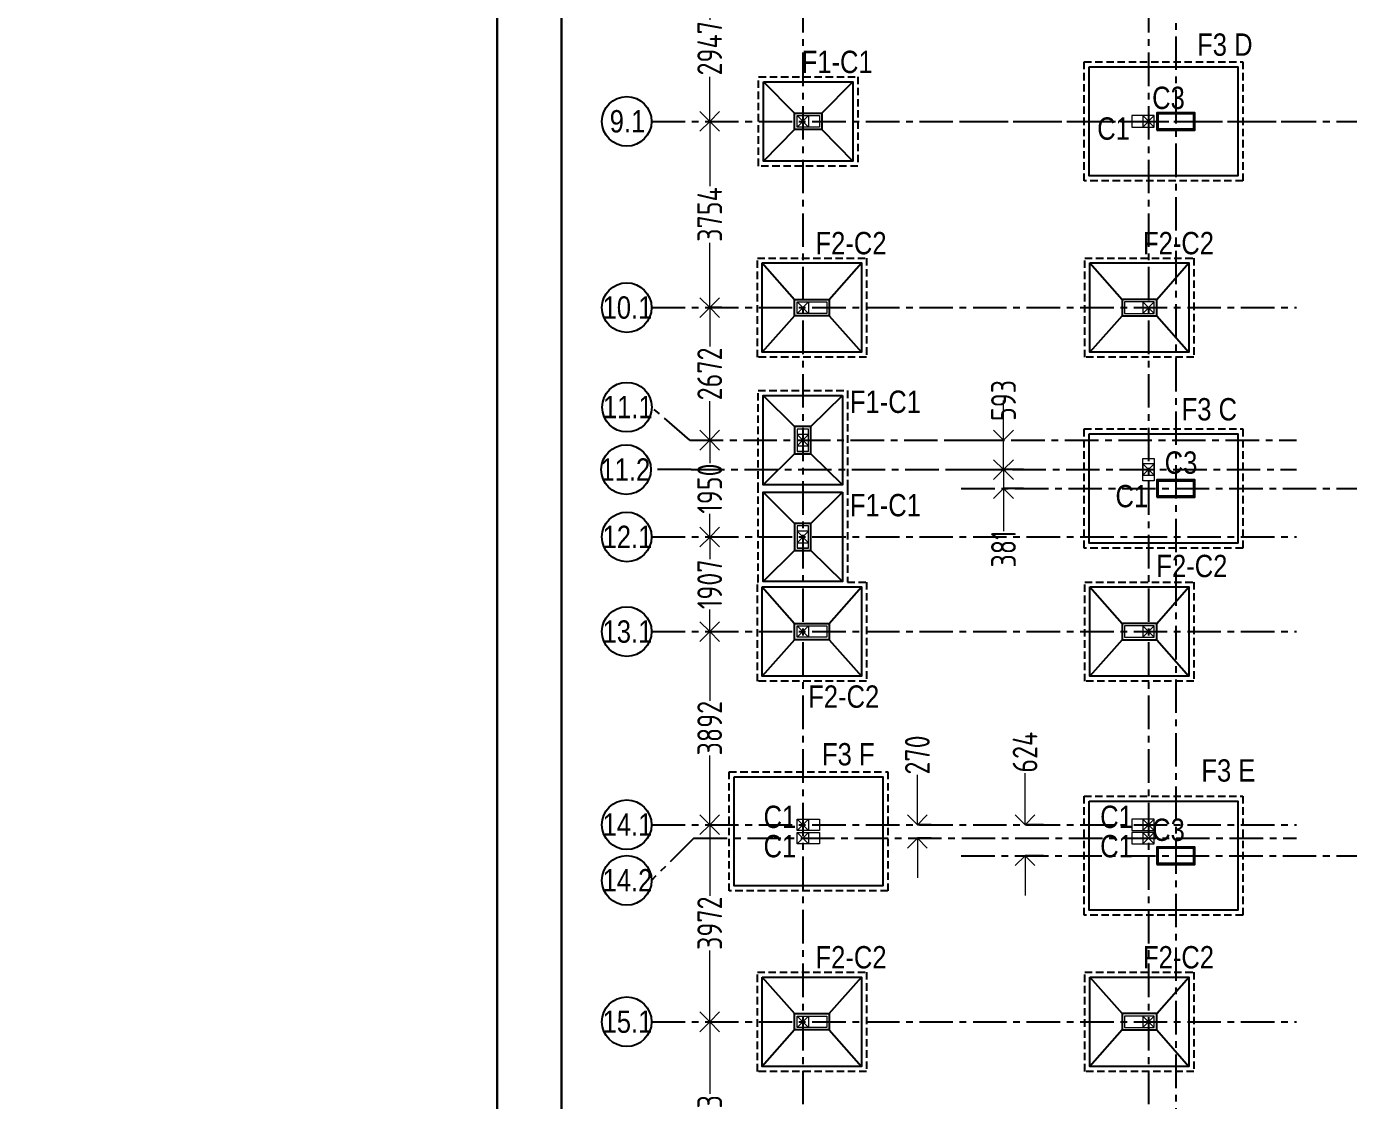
# Model space of a CAD drawing. Header units: inches. Extents: x -605 to 2991212, y -2872845 to 0.
# Drawn here: x 2254649 to 2281298, y -2431942 to -2410294 of the extents above; entities that cross this region are included whole.
import ezdxf
from ezdxf import colors
from ezdxf.entities.mleader import LeaderData, LeaderLine
from ezdxf.math import Vec2, Vec3

# ---------------------------------------------------------------- set-up
doc = ezdxf.new("R2010")
doc.units = ezdxf.units.IN
doc.header["$LTSCALE"] = 600
doc.header["$MEASUREMENT"] = 0
doc.linetypes.add('CENTER', pattern=[2, 1.25, -0.25, 0.25, -0.25])
doc.linetypes.add('DASHED2', pattern=[0.375, 0.25, -0.125])
for name, color, linetype, lineweight in [('PV_MASONRY', 10, 'Continuous', 0), ('PV_TEXT_ROMANS', 7, 'Continuous', 0), ('rDIMension', 1, 'Continuous', 18), ('rRCC 2', 40, 'Continuous', 15), ('rSHEET', 2, 'Continuous', 30)]:
    doc.layers.add(name, color=color, linetype=linetype, lineweight=lineweight)
doc.layers.add('SnT-CENTER2', color=8, linetype='CENTER')
doc.styles.add('DIM', font='geniso.shx', dxfattribs={"width": 0.85})
doc.styles.add('J.P', font='ARIALN.TTF')
doc.styles.add('TEXT3', font='geniso.shx')
doc.dimstyles.new('ST-100', dxfattribs={"dimscale": 100, "dimtxt": 2.5, "dimasz": 2, "dimexe": 0.18, "dimexo": 0.0625, "dimgap": 0.2, "dimtad": 0, "dimdec": 0, "dimzin": 0, "dimdsep": 46, "dimtxsty": 'DIM', "dimblk": 'OPEN90', "dimcen": 0.09, "dimclrd": 256, "dimclrt": 7, "dimadec": 0, "dimazin": 0, "dimtfac": 1, "dimtdec": 0, "dimtofl": 0, "dimtmove": 0, "dimatfit": 3, "dimldrblk": 'OPEN90', "dimfxl": 1, "dimtolj": 1, "dimtzin": 0, "dimlwd": -1, "dimarcsym": 0})

# ---------------------------------------------------------------- blocks, each defined once
blk = doc.blocks.new('_Open90')
at = {"color": 0, "linetype": 'ByBlock', "lineweight": -2}
for p, q in [((0, 0), (-1, 0)), ((-0.5, 0.5), (0, 0)), ((0, 0), (-0.5, -0.5))]:
    blk.add_line(p, q, dxfattribs=at)
blk = doc.blocks.new('*D675')
at = {"layer": 'Defpoints', "color": 0, "linetype": 'ByBlock'}
for p in [(2268421, -2409260), (2268421, -2412207), (2268421, -2412207)]:
    blk.add_point(p, dxfattribs=at)
at = {"layer": 'rDIMension', "color": 0, "linetype": 'ByBlock', "lineweight": -2}
for p, q in [((2268421, -2409260), (2268421, -2409260)), ((2268421, -2412207), (2268421, -2412207))]:
    blk.add_line(p, q, dxfattribs=at)
at = {"layer": 'rDIMension'}
for p, q in [((2268421, -2409660), (2268421, -2410160)), ((2268421, -2411807), (2268421, -2411306))]:
    blk.add_line(p, q, dxfattribs=at)
at = {"layer": 'rDIMension', "linetype": 'ByBlock', "xscale": 400, "yscale": 400, "zscale": 400}
for p, rotation in [((2268421, -2409260), 90), ((2268421, -2412207), 270)]:
    blk.add_blockref('_Open90', p, dxfattribs=dict(at, rotation=rotation))
at = {"layer": 'rDIMension', "color": 7, "linetype": 'ByBlock', "insert": (2268421, -2410733), "char_height": 500, "attachment_point": 5, "rotation": 90, "style": 'DIM'}
blk.add_mtext('\\A1;2947', dxfattribs=at)
blk = doc.blocks.new('*D676')
at = {"layer": 'Defpoints', "color": 0, "linetype": 'ByBlock'}
for p in [(2268421, -2412207), (2268421, -2415961), (2268668, -2415961)]:
    blk.add_point(p, dxfattribs=at)
at = {"layer": 'rDIMension', "color": 0, "linetype": 'ByBlock', "lineweight": -2}
for p, q in [((2268421, -2412207), (2268421, -2412207)), ((2268668, -2415961), (2268421, -2415961))]:
    blk.add_line(p, q, dxfattribs=at)
at = {"layer": 'rDIMension'}
for p, q in [((2268421, -2412607), (2268421, -2413511)), ((2268421, -2415561), (2268421, -2414656))]:
    blk.add_line(p, q, dxfattribs=at)
at = {"layer": 'rDIMension', "linetype": 'ByBlock', "xscale": 400, "yscale": 400, "zscale": 400}
for p, rotation in [((2268421, -2412207), 90), ((2268421, -2415961), 270)]:
    blk.add_blockref('_Open90', p, dxfattribs=dict(at, rotation=rotation))
at = {"layer": 'rDIMension', "color": 7, "linetype": 'ByBlock', "insert": (2268421, -2414084), "char_height": 500, "attachment_point": 5, "rotation": 90, "style": 'DIM'}
blk.add_mtext('\\A1;3754', dxfattribs=at)
blk = doc.blocks.new('*D677')
at = {"layer": 'Defpoints', "color": 0, "linetype": 'ByBlock'}
for p in [(2268668, -2415961), (2268421, -2418633), (2268421, -2418633)]:
    blk.add_point(p, dxfattribs=at)
at = {"layer": 'rDIMension', "color": 0, "linetype": 'ByBlock', "lineweight": -2}
for p, q in [((2268668, -2415961), (2268421, -2415961)), ((2268421, -2418633), (2268421, -2418633))]:
    blk.add_line(p, q, dxfattribs=at)
at = {"layer": 'rDIMension'}
for p, q in [((2268421, -2416361), (2268421, -2416746)), ((2268421, -2418233), (2268421, -2417848))]:
    blk.add_line(p, q, dxfattribs=at)
at = {"layer": 'rDIMension', "linetype": 'ByBlock', "xscale": 400, "yscale": 400, "zscale": 400}
for p, rotation in [((2268421, -2415961), 90), ((2268421, -2418633), 270)]:
    blk.add_blockref('_Open90', p, dxfattribs=dict(at, rotation=rotation))
at = {"layer": 'rDIMension', "color": 7, "linetype": 'ByBlock', "insert": (2268421, -2417297), "char_height": 500, "attachment_point": 5, "rotation": 90, "style": 'DIM'}
blk.add_mtext('\\A1;2672', dxfattribs=at)
blk = doc.blocks.new('*D678')
at = {"layer": 'Defpoints', "color": 0, "linetype": 'ByBlock'}
for p in [(2268421, -2418633), (2268421, -2420584), (2268421, -2420584)]:
    blk.add_point(p, dxfattribs=at)
at = {"layer": 'rDIMension', "color": 0, "linetype": 'ByBlock', "lineweight": -2}
for p, q in [((2268421, -2418633), (2268421, -2418633)), ((2268421, -2420584), (2268421, -2420584))]:
    blk.add_line(p, q, dxfattribs=at)
at = {"layer": 'rDIMension'}
for p, q in [((2268421, -2419033), (2268421, -2419099)), ((2268421, -2420184), (2268421, -2420118))]:
    blk.add_line(p, q, dxfattribs=at)
at = {"layer": 'rDIMension', "linetype": 'ByBlock', "xscale": 400, "yscale": 400, "zscale": 400}
for p, rotation in [((2268421, -2418633), 90), ((2268421, -2420584), 270)]:
    blk.add_blockref('_Open90', p, dxfattribs=dict(at, rotation=rotation))
at = {"layer": 'rDIMension', "color": 7, "linetype": 'ByBlock', "insert": (2268421, -2419608), "char_height": 500, "attachment_point": 5, "rotation": 90, "style": 'DIM'}
blk.add_mtext('\\A1;1950', dxfattribs=at)
blk = doc.blocks.new('*D679')
at = {"layer": 'Defpoints', "color": 0, "linetype": 'ByBlock'}
for p in [(2268421, -2420584), (2268421, -2422491), (2268421, -2422491)]:
    blk.add_point(p, dxfattribs=at)
at = {"layer": 'rDIMension', "color": 0, "linetype": 'ByBlock', "lineweight": -2}
for p, q in [((2268421, -2420584), (2268421, -2420584)), ((2268421, -2422491), (2268421, -2422491))]:
    blk.add_line(p, q, dxfattribs=at)
at = {"layer": 'rDIMension'}
for p, q in [((2268421, -2420984), (2268421, -2421028)), ((2268421, -2422091), (2268421, -2422047))]:
    blk.add_line(p, q, dxfattribs=at)
at = {"layer": 'rDIMension', "linetype": 'ByBlock', "xscale": 400, "yscale": 400, "zscale": 400}
for p, rotation in [((2268421, -2420584), 90), ((2268421, -2422491), 270)]:
    blk.add_blockref('_Open90', p, dxfattribs=dict(at, rotation=rotation))
at = {"layer": 'rDIMension', "color": 7, "linetype": 'ByBlock', "insert": (2268421, -2421537), "char_height": 500, "attachment_point": 5, "rotation": 90, "style": 'DIM'}
blk.add_mtext('\\A1;1907', dxfattribs=at)
blk = doc.blocks.new('*D680')
at = {"layer": 'Defpoints', "color": 0, "linetype": 'ByBlock'}
for p in [(2268421, -2422491), (2268421, -2426382), (2268421, -2426382)]:
    blk.add_point(p, dxfattribs=at)
at = {"layer": 'rDIMension', "color": 0, "linetype": 'ByBlock', "lineweight": -2}
for p, q in [((2268421, -2422491), (2268421, -2422491)), ((2268421, -2426382), (2268421, -2426382))]:
    blk.add_line(p, q, dxfattribs=at)
at = {"layer": 'rDIMension'}
for p, q in [((2268421, -2422891), (2268421, -2423885)), ((2268421, -2425982), (2268421, -2424989))]:
    blk.add_line(p, q, dxfattribs=at)
at = {"layer": 'rDIMension', "linetype": 'ByBlock', "xscale": 400, "yscale": 400, "zscale": 400}
for p, rotation in [((2268421, -2422491), 90), ((2268421, -2426382), 270)]:
    blk.add_blockref('_Open90', p, dxfattribs=dict(at, rotation=rotation))
at = {"layer": 'rDIMension', "color": 7, "linetype": 'ByBlock', "insert": (2268421, -2424437), "char_height": 500, "attachment_point": 5, "rotation": 90, "style": 'DIM'}
blk.add_mtext('\\A1;3892', dxfattribs=at)
blk = doc.blocks.new('*D681')
at = {"layer": 'Defpoints', "color": 0, "linetype": 'ByBlock'}
for p in [(2268421, -2426382), (2268421, -2430354), (2268421, -2430354)]:
    blk.add_point(p, dxfattribs=at)
at = {"layer": 'rDIMension', "color": 0, "linetype": 'ByBlock', "lineweight": -2}
for p, q in [((2268421, -2426382), (2268421, -2426382)), ((2268421, -2430354), (2268421, -2430354))]:
    blk.add_line(p, q, dxfattribs=at)
at = {"layer": 'rDIMension'}
for p, q in [((2268421, -2426782), (2268421, -2427816)), ((2268421, -2429954), (2268421, -2428920))]:
    blk.add_line(p, q, dxfattribs=at)
at = {"layer": 'rDIMension', "linetype": 'ByBlock', "xscale": 400, "yscale": 400, "zscale": 400}
for p, rotation in [((2268421, -2426382), 90), ((2268421, -2430354), 270)]:
    blk.add_blockref('_Open90', p, dxfattribs=dict(at, rotation=rotation))
at = {"layer": 'rDIMension', "color": 7, "linetype": 'ByBlock', "insert": (2268421, -2428368), "char_height": 500, "attachment_point": 5, "rotation": 90, "style": 'DIM'}
blk.add_mtext('\\A1;3972', dxfattribs=at)
blk = doc.blocks.new('*D682')
at = {"layer": 'Defpoints', "color": 0, "linetype": 'ByBlock'}
for p in [(2268421, -2430354), (2268421, -2434407), (2268421, -2434407)]:
    blk.add_point(p, dxfattribs=at)
at = {"layer": 'rDIMension', "color": 0, "linetype": 'ByBlock', "lineweight": -2}
for p, q in [((2268421, -2430354), (2268421, -2430354)), ((2268421, -2434407), (2268421, -2434407))]:
    blk.add_line(p, q, dxfattribs=at)
at = {"layer": 'rDIMension'}
for p, q in [((2268421, -2430754), (2268421, -2431808)), ((2268421, -2434007), (2268421, -2432953))]:
    blk.add_line(p, q, dxfattribs=at)
at = {"layer": 'rDIMension', "linetype": 'ByBlock', "xscale": 400, "yscale": 400, "zscale": 400}
for p, rotation in [((2268421, -2430354), 90), ((2268421, -2434407), 270)]:
    blk.add_blockref('_Open90', p, dxfattribs=dict(at, rotation=rotation))
at = {"layer": 'rDIMension', "color": 7, "linetype": 'ByBlock', "insert": (2268421, -2432380), "char_height": 500, "attachment_point": 5, "rotation": 90, "style": 'DIM'}
blk.add_mtext('\\A1;4053', dxfattribs=at)
blk = doc.blocks.new('*D756')
at = {"layer": 'Defpoints', "color": 0, "linetype": 'ByBlock'}
for p in [(2274777, -2426382), (2275147, -2426382), (2275147, -2427007)]:
    blk.add_point(p, dxfattribs=at)
at = {"layer": 'rDIMension'}
for p, q in [((2274777, -2426382), (2274777, -2425345)), ((2274777, -2425982), (2274777, -2425582)), ((2274777, -2427407), (2274777, -2427807))]:
    blk.add_line(p, q, dxfattribs=at)
at = {"layer": 'rDIMension', "color": 0, "linetype": 'ByBlock', "lineweight": -2}
for p, q in [((2275147, -2426382), (2274777, -2426382)), ((2275147, -2427007), (2274777, -2427007))]:
    blk.add_line(p, q, dxfattribs=at)
at = {"layer": 'rDIMension', "linetype": 'ByBlock', "xscale": 400, "yscale": 400, "zscale": 400}
for p, rotation in [((2274777, -2426382), 270), ((2274777, -2427007), 90)]:
    blk.add_blockref('_Open90', p, dxfattribs=dict(at, rotation=rotation))
at = {"layer": 'rDIMension', "color": 7, "linetype": 'ByBlock', "insert": (2274777, -2424921), "char_height": 500, "attachment_point": 5, "rotation": 90, "style": 'DIM'}
blk.add_mtext('\\A1;624', dxfattribs=at)
blk = doc.blocks.new('*D757')
at = {"layer": 'Defpoints', "color": 0, "linetype": 'ByBlock'}
for p in [(2274743, -2419226), (2274343, -2419607), (2274743, -2419607)]:
    blk.add_point(p, dxfattribs=at)
at = {"layer": 'rDIMension'}
for p, q in [((2274343, -2418826), (2274343, -2418426)), ((2274343, -2419607), (2274343, -2420465)), ((2274343, -2420007), (2274343, -2420407))]:
    blk.add_line(p, q, dxfattribs=at)
at = {"layer": 'rDIMension', "color": 0, "linetype": 'ByBlock', "lineweight": -2}
for p, q in [((2274743, -2419226), (2274343, -2419226)), ((2274743, -2419607), (2274343, -2419607))]:
    blk.add_line(p, q, dxfattribs=at)
at = {"layer": 'rDIMension', "linetype": 'ByBlock', "xscale": 400, "yscale": 400, "zscale": 400}
for p, rotation in [((2274343, -2419226), 270), ((2274343, -2419607), 90)]:
    blk.add_blockref('_Open90', p, dxfattribs=dict(at, rotation=rotation))
at = {"layer": 'rDIMension', "color": 7, "linetype": 'ByBlock', "insert": (2274343, -2420825), "char_height": 500, "attachment_point": 5, "rotation": 90, "style": 'DIM'}
blk.add_mtext('\\A1;381', dxfattribs=at)
blk = doc.blocks.new('*D771')
at = {"layer": 'Defpoints', "color": 0, "linetype": 'ByBlock'}
for p in [(2272607, -2426382), (2272885, -2426382), (2272885, -2426652)]:
    blk.add_point(p, dxfattribs=at)
at = {"layer": 'rDIMension'}
for p, q in [((2272607, -2426382), (2272607, -2425380)), ((2272607, -2425982), (2272607, -2425582)), ((2272607, -2427052), (2272607, -2427452))]:
    blk.add_line(p, q, dxfattribs=at)
at = {"layer": 'rDIMension', "color": 0, "linetype": 'ByBlock', "lineweight": -2}
for p, q in [((2272885, -2426382), (2272607, -2426382)), ((2272885, -2426652), (2272607, -2426652))]:
    blk.add_line(p, q, dxfattribs=at)
at = {"layer": 'rDIMension', "linetype": 'ByBlock', "xscale": 400, "yscale": 400, "zscale": 400}
for p, rotation in [((2272607, -2426382), 270), ((2272607, -2426652), 90)]:
    blk.add_blockref('_Open90', p, dxfattribs=dict(at, rotation=rotation))
at = {"layer": 'rDIMension', "color": 7, "linetype": 'ByBlock', "insert": (2272607, -2424977), "char_height": 500, "attachment_point": 5, "rotation": 90, "style": 'DIM'}
blk.add_mtext('\\A1;270', dxfattribs=at)
blk = doc.blocks.new('*D873')
at = {"layer": 'Defpoints', "color": 0, "linetype": 'ByBlock'}
for p in [(2273227, -2418633), (2273227, -2419226), (2274343, -2419226)]:
    blk.add_point(p, dxfattribs=at)
at = {"layer": 'rDIMension'}
for p, q in [((2274343, -2418233), (2274343, -2417833)), ((2274343, -2419626), (2274343, -2420026))]:
    blk.add_line(p, q, dxfattribs=at)
at = {"layer": 'rDIMension', "color": 0, "linetype": 'ByBlock', "lineweight": -2}
for p, q in [((2273227, -2418633), (2274343, -2418633)), ((2273227, -2419226), (2274343, -2419226))]:
    blk.add_line(p, q, dxfattribs=at)
at = {"layer": 'rDIMension', "linetype": 'ByBlock', "xscale": 400, "yscale": 400, "zscale": 400}
for p, rotation in [((2274343, -2418633), 270), ((2274343, -2419226), 90)]:
    blk.add_blockref('_Open90', p, dxfattribs=dict(at, rotation=rotation))
at = {"layer": 'rDIMension', "color": 7, "linetype": 'ByBlock', "insert": (2274343, -2417833), "char_height": 500, "attachment_point": 5, "rotation": 90, "style": 'DIM'}
blk.add_mtext('\\A1;593', dxfattribs=at)
blk = doc.blocks.new('_DotBlank')
at = {"color": 0, "linetype": 'ByBlock', "lineweight": -2}
blk.add_line((-0.5, 0), (-1, 0), dxfattribs=at)
blk.add_circle((0, 0), 0.5, dxfattribs=at)

msp = doc.modelspace()

# ---------------------------------------------------------------- linework, layer by layer
at = {"color": 7, "linetype": 'DASHED2'}
for points in [[(2275966.3, -2411006.9), (2279166.3, -2411006.9), (2279166.3, -2413406.9), (2275966.3, -2413406.9)], [(2269406.3, -2411306.9), (2271406.3, -2411306.9), (2271406.3, -2413106.9), (2269406.3, -2413106.9)], [(2269381.3, -2414960.9), (2271581.3, -2414960.9), (2271581.3, -2416960.9), (2269381.3, -2416960.9)], [(2275981.3, -2414960.9), (2278181.3, -2414960.9), (2278181.3, -2416960.9), (2275981.3, -2416960.9)], [(2275966.3, -2418406.9), (2279166.3, -2418406.9), (2279166.3, -2420806.9), (2275966.3, -2420806.9)], [(2275981.3, -2421490.9), (2278181.3, -2421490.9), (2278181.3, -2423490.9), (2275981.3, -2423490.9)], [(2268811.3, -2425317.5), (2272011.3, -2425317.5), (2272011.3, -2427717.5), (2268811.3, -2427717.5)], [(2275966.3, -2425806.9), (2279166.3, -2425806.9), (2279166.3, -2428206.9), (2275966.3, -2428206.9)], [(2269381.3, -2429354), (2271581.3, -2429354), (2271581.3, -2431354), (2269381.3, -2431354)], [(2275981.3, -2429354), (2278181.3, -2429354), (2278181.3, -2431354), (2275981.3, -2431354)]]:
    msp.add_lwpolyline(points, close=True, dxfattribs=at)
at = {"color": 1, "linetype": 'ByBlock'}
for points in [[(2276066.3, -2411106.9), (2279066.3, -2411106.9), (2279066.3, -2413306.9), (2276066.3, -2413306.9)], [(2269506.3, -2411406.9), (2271306.3, -2411406.9), (2271306.3, -2413006.9), (2269506.3, -2413006.9)], [(2270131.3, -2412371.9), (2270131.3, -2412041.9), (2270681.3, -2412041.9), (2270681.3, -2412371.9)], [(2269481.3, -2415060.9), (2271481.3, -2415060.9), (2271481.3, -2416860.9), (2269481.3, -2416860.9)], [(2276081.3, -2415060.9), (2278081.3, -2415060.9), (2278081.3, -2416860.9), (2276081.3, -2416860.9)], [(2270131.3, -2416125.9), (2270131.3, -2415795.9), (2270831.3, -2415795.9), (2270831.3, -2416125.9)], [(2277431.3, -2416125.9), (2277431.3, -2415795.9), (2276731.3, -2415795.9), (2276731.3, -2416125.9)], [(2271096.3, -2417733.3), (2271096.3, -2419533.3), (2269496.3, -2419533.3), (2269496.3, -2417733.3)], [(2270131.3, -2418908.3), (2270461.3, -2418908.3), (2270461.3, -2418358.3), (2270131.3, -2418358.3)], [(2276066.3, -2418506.9), (2279066.3, -2418506.9), (2279066.3, -2420706.9), (2276066.3, -2420706.9)], [(2271096.3, -2419683.5), (2271096.3, -2421483.5), (2269496.3, -2421483.5), (2269496.3, -2419683.5)], [(2270131.3, -2420858.5), (2270461.3, -2420858.5), (2270461.3, -2420308.5), (2270131.3, -2420308.5)], [(2269481.3, -2421590.9), (2271481.3, -2421590.9), (2271481.3, -2423390.9), (2269481.3, -2423390.9)], [(2276081.3, -2421590.9), (2278081.3, -2421590.9), (2278081.3, -2423390.9), (2276081.3, -2423390.9)], [(2270131.3, -2422655.9), (2270131.3, -2422325.9), (2270831.3, -2422325.9), (2270831.3, -2422655.9)], [(2277431.3, -2422655.9), (2277431.3, -2422325.9), (2276731.3, -2422325.9), (2276731.3, -2422655.9)], [(2268911.3, -2425417.5), (2271911.3, -2425417.5), (2271911.3, -2427617.5), (2268911.3, -2427617.5)], [(2276066.3, -2425906.9), (2279066.3, -2425906.9), (2279066.3, -2428106.9), (2276066.3, -2428106.9)], [(2269481.3, -2429454), (2271481.3, -2429454), (2271481.3, -2431254), (2269481.3, -2431254)], [(2276081.3, -2429454), (2278081.3, -2429454), (2278081.3, -2431254), (2276081.3, -2431254)], [(2270131.3, -2430519), (2270131.3, -2430189), (2270831.3, -2430189), (2270831.3, -2430519)], [(2277431.3, -2430519), (2277431.3, -2430189), (2276731.3, -2430189), (2276731.3, -2430519)]]:
    msp.add_lwpolyline(points, close=True, dxfattribs=at)
for points in [[(2270131.3, -2412041.9), (2269506.3, -2411406.9)], [(2270681.3, -2412041.9), (2271306.3, -2411406.9)], [(2270131.3, -2412371.9), (2269506.3, -2413006.9)], [(2270681.3, -2412371.9), (2271306.3, -2413006.9)], [(2269481.3, -2415060.9), (2270131.3, -2415795.9)], [(2270831.3, -2415795.9), (2271481.3, -2415060.9)], [(2276081.3, -2415060.9), (2276731.3, -2415795.9)], [(2277431.3, -2415795.9), (2278081.3, -2415060.9)], [(2270131.3, -2416125.9), (2269481.3, -2416860.9)], [(2270831.3, -2416125.9), (2271481.3, -2416860.9)], [(2276731.3, -2416125.9), (2276081.3, -2416860.9)], [(2277431.3, -2416125.9), (2278081.3, -2416860.9)], [(2270131.3, -2418358.3), (2269496.3, -2417733.3)], [(2270461.3, -2418358.3), (2271096.3, -2417733.3)], [(2270131.3, -2418908.3), (2269496.3, -2419533.3)], [(2270461.3, -2418908.3), (2271096.3, -2419533.3)], [(2270131.3, -2420308.5), (2269496.3, -2419683.5)], [(2270461.3, -2420308.5), (2271096.3, -2419683.5)], [(2270131.3, -2420858.5), (2269496.3, -2421483.5)], [(2270461.3, -2420858.5), (2271096.3, -2421483.5)], [(2269481.3, -2421590.9), (2270131.3, -2422325.9)], [(2270831.3, -2422325.9), (2271481.3, -2421590.9)], [(2276081.3, -2421590.9), (2276731.3, -2422325.9)], [(2277431.3, -2422325.9), (2278081.3, -2421590.9)], [(2270131.3, -2422655.9), (2269481.3, -2423390.9)], [(2270831.3, -2422655.9), (2271481.3, -2423390.9)], [(2276731.3, -2422655.9), (2276081.3, -2423390.9)], [(2277431.3, -2422655.9), (2278081.3, -2423390.9)], [(2269481.3, -2429454), (2270131.3, -2430189)], [(2270831.3, -2430189), (2271481.3, -2429454)], [(2276081.3, -2429454), (2276731.3, -2430189)], [(2277431.3, -2430189), (2278081.3, -2429454)], [(2270131.3, -2430519), (2269481.3, -2431254)], [(2270831.3, -2430519), (2271481.3, -2431254)], [(2276731.3, -2430519), (2276081.3, -2431254)], [(2277431.3, -2430519), (2278081.3, -2431254)]]:
    msp.add_lwpolyline(points, dxfattribs=at)
at = {"color": 3, "linetype": 'ByBlock'}
for points in [[(2277431.3, -2412381.9), (2278201.3, -2412381.9), (2278201.3, -2412031.9), (2277431.3, -2412031.9)], [(2277431.3, -2419781.9), (2278201.3, -2419781.9), (2278201.3, -2419431.9), (2277431.3, -2419431.9)], [(2277431.3, -2427181.9), (2278201.3, -2427181.9), (2278201.3, -2426831.9), (2277431.3, -2426831.9)]]:
    msp.add_lwpolyline(points, close=True, dxfattribs=at)
at = {"color": 2, "linetype": 'ByBlock'}
for points in [[(2277456.3, -2412356.9), (2278176.3, -2412356.9), (2278176.3, -2412056.9), (2277456.3, -2412056.9)], [(2277456.3, -2419756.9), (2278176.3, -2419756.9), (2278176.3, -2419456.9), (2277456.3, -2419456.9)], [(2277456.3, -2427156.9), (2278176.3, -2427156.9), (2278176.3, -2426856.9), (2277456.3, -2426856.9)]]:
    msp.add_lwpolyline(points, close=True, dxfattribs=at)
at = {"color": 7, "linetype": 'DASHED2'}
for points in [[(2269396.3, -2419633.3), (2269396.3, -2417633.3), (2271196.3, -2417633.3), (2271196.3, -2419633.3)], [(2269396.3, -2421490.9), (2269396.3, -2419583.5)], [(2271196.3, -2419583.5), (2271196.3, -2421490.9)], [(2271196.3, -2421490.9), (2271581.3, -2421490.9), (2271581.3, -2423490.9), (2269381.3, -2423490.9), (2269381.3, -2421490.9), (2269396.3, -2421490.9)]]:
    msp.add_lwpolyline(points, dxfattribs=at)
at = {"color": 1, "linetype": 'ByBlock'}
for centre in [(2266748.2, -2412206.9), (2266748.2, -2415960.9), (2266753.8, -2417967), (2266734.8, -2419225.9), (2266748.2, -2420583.5), (2266748.2, -2422490.9), (2266748.2, -2426382.5), (2266748.2, -2427504), (2266748.2, -2430354)]:
    msp.add_circle(centre, 500.4, dxfattribs=at)
at = {"layer": 'PV_MASONRY'}
for p, q in [((2270411.2, -2418858.3), (2270181.3, -2418858.3)), ((2270411.2, -2420808.5), (2270181.3, -2420808.5))]:
    msp.add_line(p, q, dxfattribs=at)
at = {"layer": 'rRCC 2', "color": 6}
for p, q in [((2270181.3, -2412091.9), (2270411.3, -2412321.9)), ((2270181.3, -2412321.9), (2270411.3, -2412091.9)), ((2277381.3, -2412091.9), (2277151.3, -2412321.9)), ((2277381.3, -2412321.9), (2277151.3, -2412091.9)), ((2270181.3, -2415845.9), (2270411.3, -2416075.9)), ((2270181.3, -2416075.9), (2270411.3, -2415845.9)), ((2277381.3, -2415845.9), (2277151.3, -2416075.9)), ((2277381.3, -2416075.9), (2277151.3, -2415845.9)), ((2270411.3, -2418748.3), (2270181.3, -2418518.3)), ((2270181.3, -2418748.3), (2270411.3, -2418518.3)), ((2277381.3, -2419340.9), (2277151.3, -2419110.9)), ((2277151.3, -2419340.9), (2277381.3, -2419110.9)), ((2270411.3, -2420698.5), (2270181.3, -2420468.5)), ((2270181.3, -2420698.5), (2270411.3, -2420468.5)), ((2270181.3, -2422375.9), (2270411.3, -2422605.9)), ((2270181.3, -2422605.9), (2270411.3, -2422375.9)), ((2277381.3, -2422375.9), (2277151.3, -2422605.9)), ((2277381.3, -2422605.9), (2277151.3, -2422375.9)), ((2270181.3, -2426267.5), (2270411.3, -2426497.5)), ((2270181.3, -2426497.5), (2270411.3, -2426267.5)), ((2277381.3, -2426267.5), (2277151.3, -2426497.5)), ((2277381.3, -2426497.5), (2277151.3, -2426267.5)), ((2270181.3, -2426537.5), (2270411.3, -2426767.5)), ((2270181.3, -2426767.5), (2270411.3, -2426537.5)), ((2277381.3, -2426537.5), (2277151.3, -2426767.5)), ((2277381.3, -2426767.5), (2277151.3, -2426537.5)), ((2270181.3, -2430239), (2270411.3, -2430469)), ((2270181.3, -2430469), (2270411.3, -2430239)), ((2277381.3, -2430239), (2277151.3, -2430469)), ((2277381.3, -2430469), (2277151.3, -2430239))]:
    msp.add_line(p, q, dxfattribs=at)
for points in [[(2270181.3, -2412321.9), (2270181.3, -2412091.9), (2270631.3, -2412091.9), (2270631.3, -2412321.9)], [(2270181.3, -2412091.9), (2270411.3, -2412091.9), (2270411.3, -2412321.9), (2270181.3, -2412321.9)], [(2277381.3, -2412321.9), (2277381.3, -2412091.9), (2276931.3, -2412091.9), (2276931.3, -2412321.9)], [(2277381.3, -2412091.9), (2277151.3, -2412091.9), (2277151.3, -2412321.9), (2277381.3, -2412321.9)], [(2270181.3, -2416075.9), (2270181.3, -2415845.9), (2270781.3, -2415845.9), (2270781.3, -2416075.9)], [(2270181.3, -2415845.9), (2270411.3, -2415845.9), (2270411.3, -2416075.9), (2270181.3, -2416075.9)], [(2277381.3, -2416075.9), (2277381.3, -2415845.9), (2276781.3, -2415845.9), (2276781.3, -2416075.9)], [(2277381.3, -2415845.9), (2277151.3, -2415845.9), (2277151.3, -2416075.9), (2277381.3, -2416075.9)], [(2270181.3, -2418858.3), (2270411.3, -2418858.3), (2270411.3, -2418408.3), (2270181.3, -2418408.3)], [(2270411.3, -2418748.3), (2270411.3, -2418518.3), (2270181.3, -2418518.3), (2270181.3, -2418748.3)], [(2277151.3, -2419000.9), (2277381.3, -2419000.9), (2277381.3, -2419450.9), (2277151.3, -2419450.9)], [(2277381.3, -2419340.9), (2277381.3, -2419110.9), (2277151.3, -2419110.9), (2277151.3, -2419340.9)], [(2270181.3, -2420808.5), (2270411.3, -2420808.5), (2270411.3, -2420358.5), (2270181.3, -2420358.5)], [(2270411.3, -2420698.5), (2270411.3, -2420468.5), (2270181.3, -2420468.5), (2270181.3, -2420698.5)], [(2270181.3, -2422605.9), (2270181.3, -2422375.9), (2270781.3, -2422375.9), (2270781.3, -2422605.9)], [(2270181.3, -2422375.9), (2270411.3, -2422375.9), (2270411.3, -2422605.9), (2270181.3, -2422605.9)], [(2277381.3, -2422605.9), (2277381.3, -2422375.9), (2276781.3, -2422375.9), (2276781.3, -2422605.9)], [(2277381.3, -2422375.9), (2277151.3, -2422375.9), (2277151.3, -2422605.9), (2277381.3, -2422605.9)], [(2270181.3, -2426497.5), (2270181.3, -2426267.5), (2270631.3, -2426267.5), (2270631.3, -2426497.5)], [(2270181.3, -2426267.5), (2270411.3, -2426267.5), (2270411.3, -2426497.5), (2270181.3, -2426497.5)], [(2277381.3, -2426497.5), (2277381.3, -2426267.5), (2276931.3, -2426267.5), (2276931.3, -2426497.5)], [(2277381.3, -2426267.5), (2277151.3, -2426267.5), (2277151.3, -2426497.5), (2277381.3, -2426497.5)], [(2270181.3, -2426767.5), (2270181.3, -2426537.5), (2270631.3, -2426537.5), (2270631.3, -2426767.5)], [(2270181.3, -2426537.5), (2270411.3, -2426537.5), (2270411.3, -2426767.5), (2270181.3, -2426767.5)], [(2277381.3, -2426767.5), (2277381.3, -2426537.5), (2276931.3, -2426537.5), (2276931.3, -2426767.5)], [(2277381.3, -2426537.5), (2277151.3, -2426537.5), (2277151.3, -2426767.5), (2277381.3, -2426767.5)], [(2270181.3, -2430469), (2270181.3, -2430239), (2270781.3, -2430239), (2270781.3, -2430469)], [(2270181.3, -2430239), (2270411.3, -2430239), (2270411.3, -2430469), (2270181.3, -2430469)], [(2277381.3, -2430469), (2277381.3, -2430239), (2276781.3, -2430239), (2276781.3, -2430469)], [(2277381.3, -2430239), (2277151.3, -2430239), (2277151.3, -2430469), (2277381.3, -2430469)]]:
    msp.add_lwpolyline(points, close=True, dxfattribs=at)
at = {"layer": 'rSHEET'}
msp.add_lwpolyline([(2360713.4, -2501041.5), (2360713.4, -2364451.2), (2264134.3, -2364451.2), (2264134.3, -2501041.5)], close=True, dxfattribs=at)
msp.add_lwpolyline([(2359415, -2498765), (2359415, -2366727.7, 0.4142136), (2358439.3, -2365752.1), (2266408.3, -2365752.1, 0.4142136), (2265432.7, -2366727.7), (2265432.7, -2498765, 0.4142136), (2266408.3, -2499740.7), (2358439.3, -2499740.7, 0.4142136)], format="xyb", close=True, dxfattribs=at)
at = {"layer": 'SnT-CENTER2', "color": 6, "ltscale": 0.9}
for p, q in [((2277816.3, -2369454.5), (2277816.3, -2470842.6)), ((2273492.5, -2412206.9), (2339797.9, -2412206.9)), ((2273492.5, -2419606.9), (2339797.9, -2419606.9)), ((2273492.5, -2427006.9), (2339797.9, -2427006.9))]:
    msp.add_line(p, q, dxfattribs=at)
at = {"layer": 'SnT-CENTER2', "color": 2, "ltscale": 0.9}
for p, q in [((2270296.3, -2370860.7), (2270296.3, -2469162.8)), ((2277266.3, -2370860.7), (2277266.3, -2469162.8)), ((2267248.6, -2412206.9), (2280250.4, -2412206.9)), ((2267248.6, -2415960.9), (2280250.4, -2415960.9)), ((2268020, -2418633.3), (2267248.6, -2417967)), ((2268020, -2418633.3), (2280250.4, -2418633.3)), ((2268044.1, -2419225.9), (2267235.3, -2419225.9)), ((2268044.1, -2419225.9), (2280250.4, -2419225.9)), ((2267248.6, -2420583.5), (2280250.4, -2420583.5)), ((2267248.6, -2422490.9), (2280250.4, -2422490.9)), ((2267248.6, -2426382.5), (2280250.4, -2426382.5)), ((2268100.1, -2426652.5), (2267248.6, -2427504)), ((2268100.1, -2426652.5), (2280250.4, -2426652.5)), ((2267248.6, -2430354), (2280250.4, -2430354))]:
    msp.add_line(p, q, dxfattribs=at)

# ---------------------------------------------------------------- texts
at = {"layer": 'PV_TEXT_ROMANS', "char_height": 450, "attachment_point": 1, "style": 'J.P'}
for s, insert, width in [('\\pxqc;F3 D', (2277483.2, -2410434.7), 2641.462), ('\\pxqc;F1-C1', (2270524.1, -2410782.9), 931.892), ('\\pxqc;C3', (2276600.2, -2411507.7), 2135.966), ('\\pxqc;9.1', (2266297.7, -2411979.9), 931.892), ('\\pxqc;C1', (2275493.1, -2412126.3), 2135.966), ('\\pxqc;F2-C2', (2270803.8, -2414435.7), 931.892), ('\\pxqc;F2-C2', (2277403.8, -2414435.7), 931.892), ('\\pxqc;10.1', (2266297.7, -2415734), 931.892), ('\\pxqc;11.1', (2266303.4, -2417740.1), 931.892), ('\\pxqc;F1-C1', (2271496.6, -2417633.2), 931.892), ('\\pxqc;F3 C', (2277420, -2417784.3), 2142.609), ('\\pxqc;C3', (2276852.9, -2418859.1), 2135.966), ('\\pxqc;11.2', (2266254.2, -2418999), 931.892), ('\\pxqc;C1', (2275861.3, -2419534.2), 2135.966), ('\\pxqc;F1-C1', (2271496.6, -2419717.1), 931.892), ('\\pxqc;12.1', (2266297.7, -2420356.6), 931.892), ('\\pxqc;F2-C2', (2277673.7, -2420942.8), 931.892), ('\\pxqc;13.1', (2266297.7, -2422264), 931.892), ('\\pxqc;F2-C2', (2270656.4, -2423575.3), 931.892), ('\\pxqc;F3 F', (2270524.1, -2424737.1), 1379.089), ('\\pxqc;F3 E', (2277765.4, -2425064), 2220.923), ('\\pxqc;C1', (2268767.9, -2425998.7), 2135.966), ('\\pxqc;C1', (2275553, -2425998.7), 2135.966), ('\\pxqc;14.1', (2266297.7, -2426155.5), 931.892), ('\\pxqc;C3', (2276600.2, -2426259.1), 2135.966), ('\\pxqc;C1', (2268767.9, -2426589.8), 2135.966), ('\\pxqc;C1', (2275553, -2426589.8), 2135.966), ('\\pxqc;14.2', (2266297.7, -2427277), 931.892), ('\\pxqc;F2-C2', (2270803.8, -2428828.8), 931.892), ('\\pxqc;F2-C2', (2277403.8, -2428828.8), 931.892), ('\\pxqc;15.1', (2266297.7, -2430127.1), 931.892)]:
    msp.add_mtext(s, dxfattribs=dict(at, insert=insert, width=width))

# ---------------------------------------------------------------- dimensions: what is measured, and where the dimension line sits
at = {"layer": 'rDIMension', "color": 1, "linetype": 'ByBlock'}
for base, p1, p2, picture, middle in [((2268421.2, -2412206.9), (2268421.2, -2409259.5), (2268421.2, -2412206.9), '*D675', (2268421.2, -2410733.2)), ((2268421.2, -2415960.9), (2268421.2, -2412206.9), (2268667.9, -2415960.9), '*D676', (2268421.2, -2414083.9)), ((2268421.2, -2418633.3), (2268667.9, -2415960.9), (2268421.2, -2418633.3), '*D677', (2268421.2, -2417297.1)), ((2268421.2, -2420583.5), (2268421.2, -2418633.3), (2268421.2, -2420583.5), '*D678', (2268421.2, -2419608.4)), ((2268421.2, -2422490.9), (2268421.2, -2420583.5), (2268421.2, -2422490.9), '*D679', (2268421.2, -2421537.2)), ((2268421.2, -2426382.5), (2268421.2, -2422490.9), (2268421.2, -2426382.5), '*D680', (2268421.2, -2424436.7)), ((2268421.1862, -2430354.0111), (2268421.1862, -2426382.4668), (2268421.1862, -2430354.0111), '*D681', (2268421.1862, -2428368.239)), ((2268421.2, -2434406.9), (2268421.2, -2430354), (2268421.2, -2434406.9), '*D682', (2268421.2, -2432380.4))]:
    dim = msp.add_linear_dim(base=base, p1=p1, p2=p2, angle=90, dimstyle='ST-100', override={"dimtxt": 5, "dimasz": 4, "dimexe": 0, "dimexo": 0, "dimtmove": 1, "dimfxl": 1.25, "dimtfillclr": 256, "dimarcsym": 2}, dxfattribs=at)
    dim.commit()
    dim.dimension.update_dxf_attribs({"geometry": picture, "text_midpoint": middle})
for base, p1, p2, picture, middle in [((2274343, -2419225.9), (2273226.8, -2418633.3), (2273226.8, -2419225.9), '*D873', (2274343, -2417833.3)), ((2274343, -2419606.9), (2274743, -2419225.9), (2274743, -2419606.9), '*D757', (2274343, -2420825.4)), ((2272606.6, -2426382.5), (2272884.9, -2426652.5), (2272884.9, -2426382.5), '*D771', (2272606.6, -2424977.2)), ((2274776.7, -2426382.5), (2275146.8, -2427006.9), (2275146.8, -2426382.5), '*D756', (2274776.7, -2424920.8))]:
    dim = msp.add_linear_dim(base=base, p1=p1, p2=p2, angle=90, dimstyle='ST-100', override={"dimtxt": 5, "dimasz": 4, "dimexe": 0, "dimexo": 0, "dimblk": 'Open90', "dimtmove": 1, "dimfxl": 1.25, "dimtfillclr": 256, "dimarcsym": 2}, dxfattribs=at)
    dim.commit()
    dim.dimension.update_dxf_attribs({"geometry": picture, "text_midpoint": middle, "dimtype": 160})

# ---------------------------------------------------------------- leaders
at = {"layer": 'rRCC 2', "color": 7}
ml = msp.add_multileader_mtext('Standard', dxfattribs=at)
ml.set_content('\\A1;\\W0.85;(a)4-12# ', color=7, style='TEXT3')
ml.set_leader_properties(color=256, linetype='ByLayer', lineweight=-1)
ml.set_arrow_properties(name='DOTBLANK')
ml.build(insert=Vec2(0, 0))
ml.multileader.update_dxf_attribs({"text_top_attachment_type": 0, "text_bottom_attachment_type": 0, "dogleg_length": 7.47, "arrow_head_size": 187.5, "scale": 75})
ctx = ml.context
ctx.base_point, ctx.scale, ctx.char_height, ctx.arrow_head_size, ctx.landing_gap_size, ctx.plane_origin = Vec3(2474235.5, -2625457.1), 75, 250, 187.5, 6.75, Vec3(2469885.5, -2625505)
ctx.text_align_type = 2
notes = []
notes.append((ctx, [(0, (0, 0, 0), (0, 0), (1, 0), 1, [])]))
ctx.mtext.insert, ctx.mtext.alignment, ctx.mtext.flow_direction = Vec3(2475262.2, -2625325.8), 3, 5
for ctx, leaders in notes:
    for number, flags, end, landing, length, lines in leaders:
        leader = LeaderData()
        leader.index, (leader.has_last_leader_line, leader.has_dogleg_vector, leader.attachment_direction) = number, flags
        leader.last_leader_point, leader.dogleg_vector, leader.dogleg_length = Vec3(end), Vec3(landing), length
        for number, points, colour, breaks in lines:
            line = LeaderLine()
            line.index, line.vertices, line.color, line.breaks = number, Vec3.list(points), colors.encode_raw_color(colour), breaks
            leader.lines.append(line)
        ctx.leaders.append(leader)

doc.saveas('drawing.dxf')
